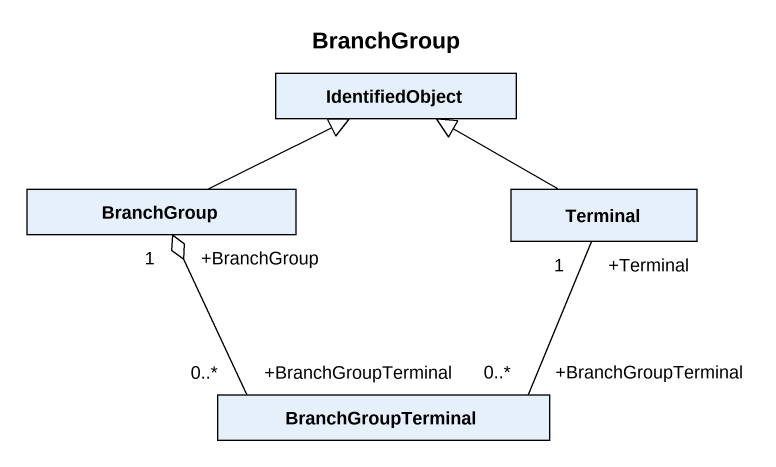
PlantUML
@startuml
title BranchGroup
hide circle
hide empty members
class IdentifiedObject
class BranchGroup
class Terminal
class BranchGroupTerminal
BranchGroup -right-|> IdentifiedObject
Terminal -left-|> IdentifiedObject
BranchGroupTerminal "+BranchGroupTerminal\n0..*" -up-o "+BranchGroup\n1" BranchGroup
BranchGroupTerminal "+BranchGroupTerminal\n0..*" -up- "+Terminal\n1" Terminal
@enduml
